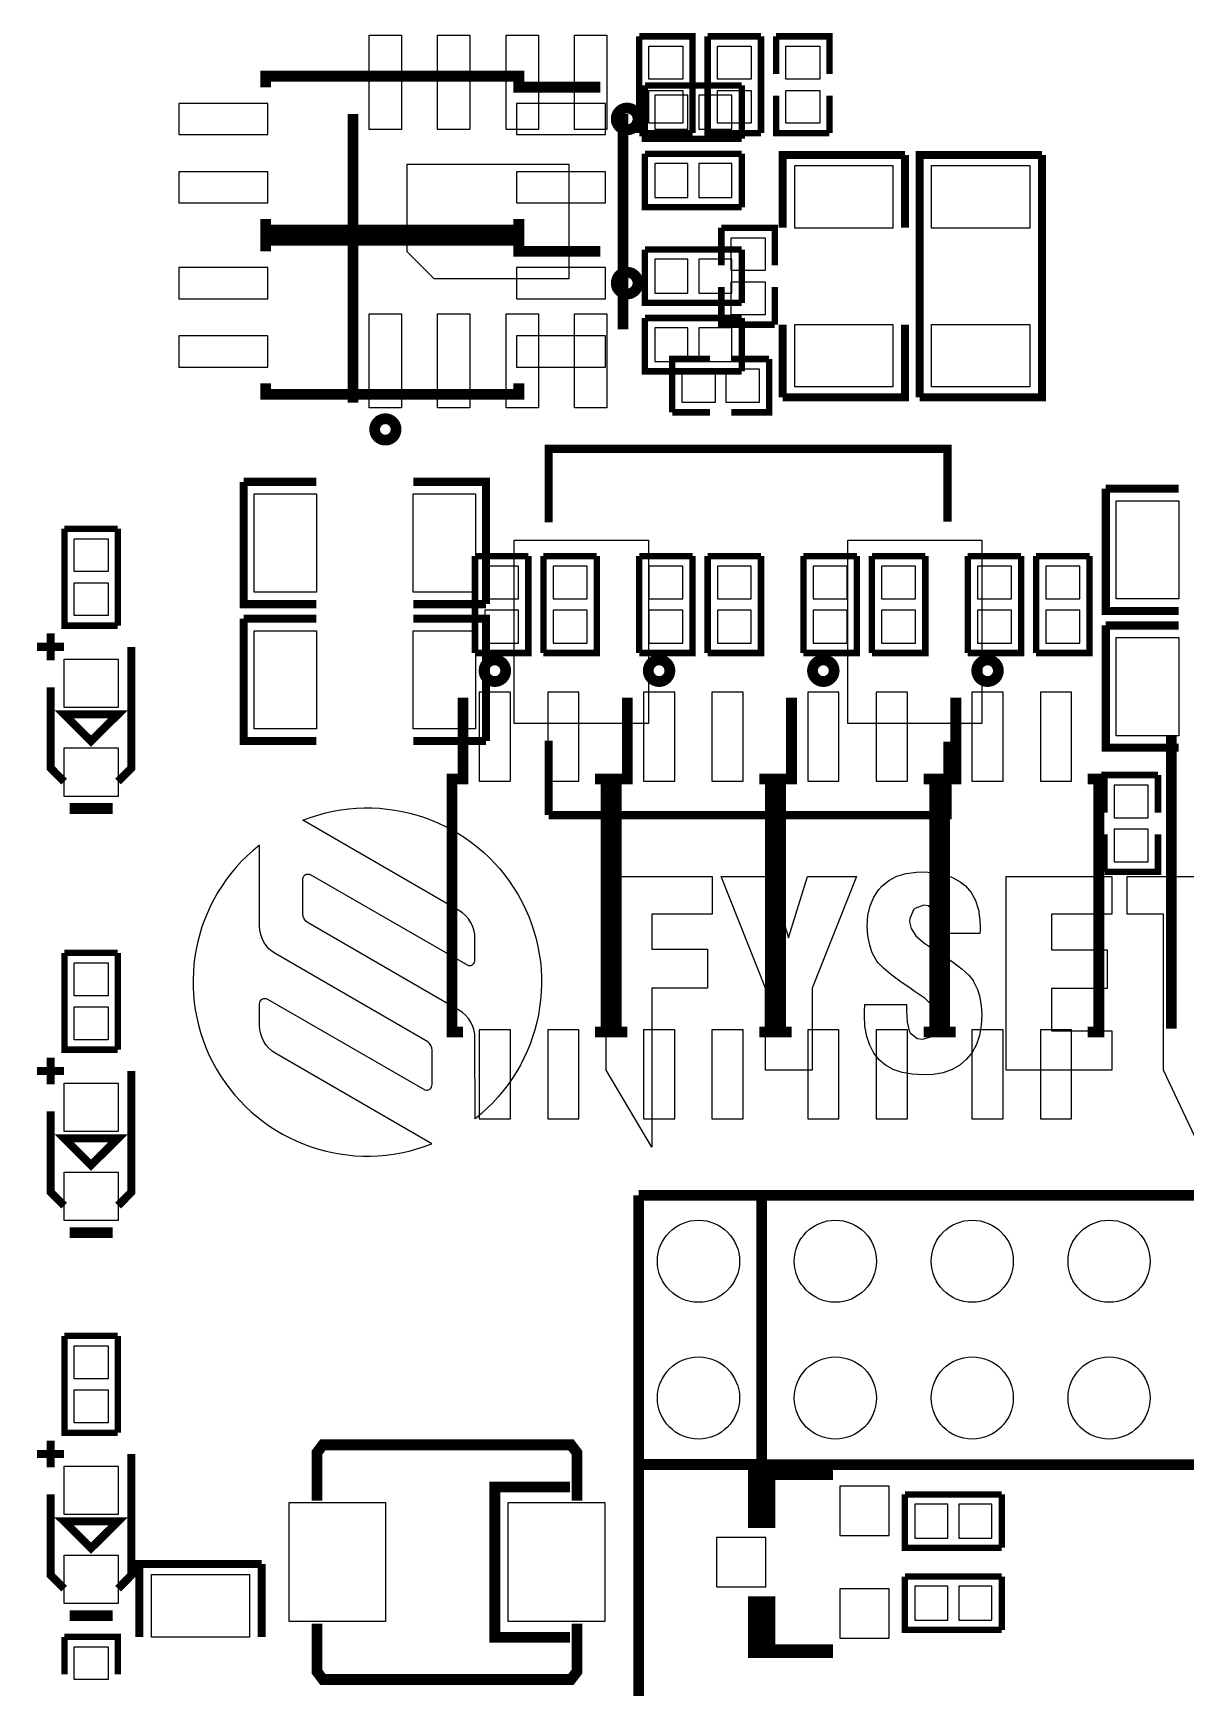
# Model space of a CAD drawing. Extents: x -23 to 189, y -20 to 117.
# Drawn here: x 24.58 to 45.97, y 40.34 to 71.06 of the extents above; entities that cross this region are included whole.
import ezdxf

# ---------------------------------------------------------------- set-up
doc = ezdxf.new("R2010")
doc.units = 0
doc.header["$MEASUREMENT"] = 0
for name, color, linetype in [('BOTTOM', 132, 'CONTINUOUS'), ('SILKSCREEN_BOTTOM', 230, 'CONTINUOUS'), ('SILKSCREEN_TOP', 7, 'CONTINUOUS'), ('TOP', 1, 'CONTINUOUS')]:
    doc.layers.add(name, color=color, linetype=linetype)

msp = doc.modelspace()

# ---------------------------------------------------------------- linework, layer by layer
at = {"layer": 'BOTTOM'}
for points in [[(28.93314, 69.17944), (28.93314, 69.75856), (27.28214, 69.75856), (27.28214, 69.17944)], [(35.20186, 69.17944), (35.20186, 69.75856), (33.55086, 69.75856), (33.55086, 69.17944)], [(36.11626, 69.91096), (36.11626, 69.28104), (36.72586, 69.28104), (36.72586, 69.91096)], [(36.93414, 69.91096), (36.93414, 69.28104), (37.54374, 69.28104), (37.54374, 69.91096)], [(36.11626, 68.64096), (36.11626, 68.01104), (36.72586, 68.01104), (36.72586, 68.64096)], [(36.93414, 68.64096), (36.93414, 68.01104), (37.54374, 68.01104), (37.54374, 68.64096)], [(28.93314, 67.90944), (28.93314, 68.48856), (27.28214, 68.48856), (27.28214, 67.90944)], [(35.20186, 67.90944), (35.20186, 68.48856), (33.55086, 68.48856), (33.55086, 67.90944)], [(28.93314, 66.13144), (28.93314, 66.71056), (27.28214, 66.71056), (27.28214, 66.13144)], [(35.20186, 66.13144), (35.20186, 66.71056), (33.55086, 66.71056), (33.55086, 66.13144)], [(36.11626, 66.86296), (36.11626, 66.23304), (36.72586, 66.23304), (36.72586, 66.86296)], [(36.93414, 66.86296), (36.93414, 66.23304), (37.54374, 66.23304), (37.54374, 66.86296)], [(36.11626, 65.59296), (36.11626, 64.96304), (36.72586, 64.96304), (36.72586, 65.59296)], [(36.93414, 65.59296), (36.93414, 64.96304), (37.54374, 64.96304), (37.54374, 65.59296)], [(28.93314, 64.86144), (28.93314, 65.44056), (27.28214, 65.44056), (27.28214, 64.86144)], [(35.20186, 64.86144), (35.20186, 65.44056), (33.55086, 65.44056), (33.55086, 64.86144)], [(32.95904, 60.55614), (33.58896, 60.55614), (33.58896, 61.16574), (32.95904, 61.16574)], [(34.22904, 60.55614), (34.85896, 60.55614), (34.85896, 61.16574), (34.22904, 61.16574)], [(36.00704, 60.55614), (36.63696, 60.55614), (36.63696, 61.16574), (36.00704, 61.16574)], [(37.27704, 60.55614), (37.90696, 60.55614), (37.90696, 61.16574), (37.27704, 61.16574)], [(39.05504, 60.55614), (39.68496, 60.55614), (39.68496, 61.16574), (39.05504, 61.16574)], [(40.32504, 60.55614), (40.95496, 60.55614), (40.95496, 61.16574), (40.32504, 61.16574)], [(42.10304, 60.55614), (42.73296, 60.55614), (42.73296, 61.16574), (42.10304, 61.16574)], [(43.37304, 60.55614), (44.00296, 60.55614), (44.00296, 61.16574), (43.37304, 61.16574)], [(32.95904, 59.73826), (33.58896, 59.73826), (33.58896, 60.34786), (32.95904, 60.34786)], [(34.22904, 59.73826), (34.85896, 59.73826), (34.85896, 60.34786), (34.22904, 60.34786)], [(36.00704, 59.73826), (36.63696, 59.73826), (36.63696, 60.34786), (36.00704, 60.34786)], [(37.27704, 59.73826), (37.90696, 59.73826), (37.90696, 60.34786), (37.27704, 60.34786)], [(39.05504, 59.73826), (39.68496, 59.73826), (39.68496, 60.34786), (39.05504, 60.34786)], [(40.32504, 59.73826), (40.95496, 59.73826), (40.95496, 60.34786), (40.32504, 60.34786)], [(42.10304, 59.73826), (42.73296, 59.73826), (42.73296, 60.34786), (42.10304, 60.34786)], [(43.37304, 59.73826), (44.00296, 59.73826), (44.00296, 60.34786), (43.37304, 60.34786)], [(33.43656, 58.82386), (32.85744, 58.82386), (32.85744, 57.17286), (33.43656, 57.17286)], [(34.70656, 58.82386), (34.12744, 58.82386), (34.12744, 57.17286), (34.70656, 57.17286)], [(36.48456, 58.82386), (35.90544, 58.82386), (35.90544, 57.17286), (36.48456, 57.17286)], [(37.75456, 58.82386), (37.17544, 58.82386), (37.17544, 57.17286), (37.75456, 57.17286)], [(39.53256, 58.82386), (38.95344, 58.82386), (38.95344, 57.17286), (39.53256, 57.17286)], [(40.80256, 58.82386), (40.22344, 58.82386), (40.22344, 57.17286), (40.80256, 57.17286)], [(42.58056, 58.82386), (42.00144, 58.82386), (42.00144, 57.17286), (42.58056, 57.17286)], [(43.85056, 58.82386), (43.27144, 58.82386), (43.27144, 57.17286), (43.85056, 57.17286)], [(45.27296, 57.10174), (44.64304, 57.10174), (44.64304, 56.49214), (45.27296, 56.49214)], [(45.27296, 56.28386), (44.64304, 56.28386), (44.64304, 55.67426), (45.27296, 55.67426)], [(33.43656, 52.55514), (32.85744, 52.55514), (32.85744, 50.90414), (33.43656, 50.90414)], [(34.70656, 52.55514), (34.12744, 52.55514), (34.12744, 50.90414), (34.70656, 50.90414)], [(36.48456, 52.55514), (35.90544, 52.55514), (35.90544, 50.90414), (36.48456, 50.90414)], [(37.75456, 52.55514), (37.17544, 52.55514), (37.17544, 50.90414), (37.75456, 50.90414)], [(39.53256, 52.55514), (38.95344, 52.55514), (38.95344, 50.90414), (39.53256, 50.90414)], [(40.80256, 52.55514), (40.22344, 52.55514), (40.22344, 50.90414), (40.80256, 50.90414)], [(42.58056, 52.55514), (42.00144, 52.55514), (42.00144, 50.90414), (42.58056, 50.90414)], [(43.85056, 52.55514), (43.27144, 52.55514), (43.27144, 50.90414), (43.85056, 50.90414)], [(40.4622, 44.0817), (39.5478, 44.0817), (39.5478, 43.1673), (40.4622, 43.1673)], [(40.94226, 43.74896), (40.94226, 43.11904), (41.55186, 43.11904), (41.55186, 43.74896)], [(41.76014, 43.74896), (41.76014, 43.11904), (42.36974, 43.11904), (42.36974, 43.74896)], [(38.1762, 43.1292), (37.2618, 43.1292), (37.2618, 42.2148), (38.1762, 42.2148)], [(40.4622, 42.1767), (39.5478, 42.1767), (39.5478, 41.2623), (40.4622, 41.2623)], [(40.94226, 42.22496), (40.94226, 41.59504), (41.55186, 41.59504), (41.55186, 42.22496)], [(41.76014, 42.22496), (41.76014, 41.59504), (42.36974, 41.59504), (42.36974, 42.22496)]]:
    msp.add_lwpolyline(points, close=True, dxfattribs=at)
for centre in [(36.92652, 48.26), (39.46652, 48.26), (42.00652, 48.26), (44.54652, 48.26), (36.92652, 45.72), (39.46652, 45.72), (42.00652, 45.72), (44.54652, 45.72)]:
    msp.add_circle(centre, 0.762, dxfattribs=at)
at = {"layer": 'SILKSCREEN_BOTTOM'}
for points, const_width in [([(35.1028, 70.05828), (33.5915, 70.05828), (33.5915, 70.26402), (28.8925, 70.26402), (28.8925, 70.05828)], 0.20066), ([(37.72916, 69.1007), (35.93084, 69.1007), (35.93084, 70.0913)], 0.11938), ([(37.72916, 70.0913), (35.93084, 70.0913)], 0.11938), ([(37.72916, 70.0913), (37.72916, 69.1007)], 0.11938), ([(37.72916, 67.8307), (35.93084, 67.8307), (35.93084, 68.8213)], 0.11938), ([(37.72916, 68.8213), (35.93084, 68.8213)], 0.11938), ([(37.72916, 68.8213), (37.72916, 67.8307)], 0.11938), ([(33.5915, 67.60972), (33.5915, 67.40398), (28.8925, 67.40398), (28.8925, 67.60972)], 0.20066), ([(35.1028, 67.01028), (33.5915, 67.01028), (33.5915, 67.21602), (28.8925, 67.21602), (28.8925, 67.01028)], 0.20066), ([(37.72916, 66.0527), (35.93084, 66.0527), (35.93084, 67.0433)], 0.11938), ([(37.72916, 67.0433), (35.93084, 67.0433)], 0.11938), ([(37.72916, 67.0433), (37.72916, 66.0527)], 0.11938), ([(37.72916, 64.7827), (35.93084, 64.7827), (35.93084, 65.7733)], 0.11938), ([(37.72916, 65.7733), (35.93084, 65.7733)], 0.11938), ([(37.72916, 65.7733), (37.72916, 64.7827)], 0.11938), ([(33.5915, 64.56172), (33.5915, 64.35598), (28.8925, 64.35598), (28.8925, 64.56172)], 0.20066), ([(33.7693, 61.35116), (33.7693, 59.55284), (32.7787, 59.55284)], 0.11938), ([(32.7787, 61.35116), (33.7693, 61.35116)], 0.11938), ([(32.7787, 61.35116), (32.7787, 59.55284)], 0.11938), ([(35.0393, 61.35116), (35.0393, 59.55284), (34.0487, 59.55284)], 0.11938), ([(34.0487, 61.35116), (35.0393, 61.35116)], 0.11938), ([(34.0487, 61.35116), (34.0487, 59.55284)], 0.11938), ([(36.8173, 61.35116), (36.8173, 59.55284), (35.8267, 59.55284)], 0.11938), ([(35.8267, 61.35116), (36.8173, 61.35116)], 0.11938), ([(35.8267, 61.35116), (35.8267, 59.55284)], 0.11938), ([(38.0873, 61.35116), (38.0873, 59.55284), (37.0967, 59.55284)], 0.11938), ([(37.0967, 61.35116), (38.0873, 61.35116)], 0.11938), ([(37.0967, 61.35116), (37.0967, 59.55284)], 0.11938), ([(39.8653, 61.35116), (39.8653, 59.55284), (38.8747, 59.55284)], 0.11938), ([(38.8747, 61.35116), (39.8653, 61.35116)], 0.11938), ([(38.8747, 61.35116), (38.8747, 59.55284)], 0.11938), ([(41.1353, 61.35116), (41.1353, 59.55284), (40.1447, 59.55284)], 0.11938), ([(40.1447, 61.35116), (41.1353, 61.35116)], 0.11938), ([(40.1447, 61.35116), (40.1447, 59.55284)], 0.11938), ([(42.9133, 61.35116), (42.9133, 59.55284), (41.9227, 59.55284)], 0.11938), ([(41.9227, 61.35116), (42.9133, 61.35116)], 0.11938), ([(41.9227, 61.35116), (41.9227, 59.55284)], 0.11938), ([(44.1833, 61.35116), (44.1833, 59.55284), (43.1927, 59.55284)], 0.11938), ([(43.1927, 61.35116), (44.1833, 61.35116)], 0.11938), ([(43.1927, 61.35116), (43.1927, 59.55284)], 0.11938), ([(32.55772, 58.7248), (32.55772, 57.2135), (32.35198, 57.2135), (32.35198, 52.5145), (32.55772, 52.5145)], 0.20066), ([(35.60572, 58.7248), (35.60572, 57.2135), (35.39998, 57.2135), (35.39998, 52.5145), (35.60572, 52.5145)], 0.20066), ([(38.65372, 58.7248), (38.65372, 57.2135), (38.44798, 57.2135), (38.44798, 52.5145), (38.65372, 52.5145)], 0.20066), ([(41.70172, 58.7248), (41.70172, 57.2135), (41.49598, 57.2135), (41.49598, 52.5145), (41.70172, 52.5145)], 0.20066), ([(45.69968, 58.02884), (45.69968, 52.58054)], 0.20066), ([(35.00628, 57.2135), (35.21202, 57.2135), (35.21202, 52.5145), (35.00628, 52.5145)], 0.20066), ([(38.05428, 57.2135), (38.26002, 57.2135), (38.26002, 52.5145), (38.05428, 52.5145)], 0.20066), ([(41.10228, 57.2135), (41.30802, 57.2135), (41.30802, 52.5145), (41.10228, 52.5145)], 0.20066), ([(44.15028, 57.2135), (44.35602, 57.2135), (44.35602, 52.5145), (44.15028, 52.5145)], 0.20066), ([(44.4627, 56.58866), (44.4627, 57.28716), (45.4533, 57.28716)], 0.11938), ([(45.4533, 56.58866), (45.4533, 57.28716)], 0.11938), ([(45.4533, 56.18734), (45.4533, 55.48884), (44.4627, 55.48884)], 0.11938), ([(44.4627, 56.18734), (44.4627, 55.48884)], 0.11938), ([(38.227, 44.323), (38.227, 43.434), (37.973, 43.434), (37.973, 44.323), (39.4208, 44.323)], 0.254), ([(42.55516, 42.9387), (40.75684, 42.9387), (40.75684, 43.9293)], 0.11938), ([(42.55516, 43.9293), (40.75684, 43.9293)], 0.11938), ([(42.55516, 43.9293), (42.55516, 42.9387)], 0.11938), ([(42.55516, 41.4147), (40.75684, 41.4147), (40.75684, 42.4053)], 0.11938), ([(42.55516, 42.4053), (40.75684, 42.4053)], 0.11938), ([(42.55516, 42.4053), (42.55516, 41.4147)], 0.11938), ([(38.227, 41.021), (38.227, 41.91), (37.973, 41.91), (37.973, 41.021), (39.4208, 41.021)], 0.254)]:
    msp.add_lwpolyline(points, dxfattribs=dict(at, const_width=const_width))
at = {"layer": 'SILKSCREEN_BOTTOM', "const_width": 0.20066}
for points in [[(35.80384, 69.469, 1), (35.39998, 69.469, 1), (35.80384, 69.469)], [(35.80384, 66.421, 1), (35.39998, 66.421, 1), (35.80384, 66.421)], [(33.34766, 59.22518, 1.000449), (32.94634, 59.22264, 0.999552), (33.34766, 59.22518)], [(36.39566, 59.22518, 1.000449), (35.99434, 59.22264, 0.999552), (36.39566, 59.22518)], [(39.44366, 59.22518, 1.000449), (39.04234, 59.22264, 0.999552), (39.44366, 59.22518)], [(42.49166, 59.22518, 1.000449), (42.09034, 59.22264, 0.999552), (42.49166, 59.22518)]]:
    msp.add_lwpolyline(points, format="xyb", dxfattribs=at)
at = {"layer": 'SILKSCREEN_TOP'}
for points, const_width in [([(36.8173, 69.20484), (36.8173, 71.00316), (35.8267, 71.00316)], 0.11938), ([(35.8267, 69.20484), (35.8267, 71.00316)], 0.11938), ([(37.0967, 71.00316), (37.0967, 69.20484), (38.0873, 69.20484)], 0.11938), ([(38.0873, 71.00316), (37.0967, 71.00316)], 0.11938), ([(38.0873, 71.00316), (38.0873, 69.20484)], 0.11938), ([(39.3573, 70.30466), (39.3573, 71.00316), (38.3667, 71.00316)], 0.11938), ([(38.3667, 70.30466), (38.3667, 71.00316)], 0.11938), ([(38.3667, 69.90334), (38.3667, 69.20484), (39.3573, 69.20484)], 0.11938), ([(39.3573, 69.90334), (39.3573, 69.20484)], 0.11938), ([(30.51556, 64.20358), (30.51556, 69.56298)], 0.20066), ([(35.52444, 65.56502), (35.52444, 69.56298)], 0.20066), ([(35.8267, 69.20484), (36.8173, 69.20484)], 0.11938), ([(38.48862, 67.44716), (38.48862, 68.79844), (40.75938, 68.79844)], 0.14986), ([(40.75938, 67.44716), (40.75938, 68.79844)], 0.14986), ([(41.02862, 64.29756), (41.02862, 68.79844), (43.29938, 68.79844)], 0.14986), ([(43.29938, 68.79844), (43.29938, 64.29756), (41.02862, 64.29756)], 0.14986), ([(38.3413, 66.74866), (38.3413, 67.44716), (37.3507, 67.44716)], 0.11938), ([(37.3507, 66.74866), (37.3507, 67.44716)], 0.11938), ([(37.3507, 66.34734), (37.3507, 65.64884), (38.3413, 65.64884)], 0.11938), ([(38.3413, 66.34734), (38.3413, 65.64884)], 0.11938), ([(40.75938, 65.64884), (40.75938, 64.29756), (38.48862, 64.29756)], 0.14986), ([(38.48862, 65.64884), (38.48862, 64.29756)], 0.14986), ([(37.13734, 65.0113), (36.43884, 65.0113), (36.43884, 64.0207)], 0.11938), ([(37.53866, 64.0207), (38.23716, 64.0207), (38.23716, 65.0113)], 0.11938), ([(37.53866, 65.0113), (38.23716, 65.0113)], 0.11938), ([(37.13734, 64.0207), (36.43884, 64.0207)], 0.11938), ([(41.54678, 61.99378), (41.54678, 63.34506), (34.14522, 63.34506), (34.14522, 61.976)], 0.1524), ([(29.83484, 60.45962), (28.48356, 60.45962), (28.48356, 62.73038)], 0.14986), ([(29.83484, 62.73038), (28.48356, 62.73038)], 0.14986), ([(31.63316, 62.73038), (32.98444, 62.73038), (32.98444, 60.45962)], 0.14986), ([(45.83684, 60.33262), (44.48556, 60.33262), (44.48556, 62.60338)], 0.14986), ([(45.83684, 62.60338), (44.48556, 62.60338)], 0.14986), ([(25.1587, 61.85916), (25.1587, 60.06084), (26.1493, 60.06084)], 0.11938), ([(26.1493, 61.85916), (25.1587, 61.85916)], 0.11938), ([(26.1493, 61.85916), (26.1493, 60.06084)], 0.11938), ([(31.63316, 60.45962), (32.98444, 60.45962)], 0.14986), ([(29.83484, 57.91962), (28.48356, 57.91962), (28.48356, 60.19038)], 0.14986), ([(29.83484, 60.19038), (28.48356, 60.19038)], 0.14986), ([(31.63316, 60.19038), (32.98444, 60.19038), (32.98444, 57.91962)], 0.14986), ([(24.9047, 59.41568), (24.9047, 59.91606)], 0.14986), ([(45.83684, 57.79262), (44.48556, 57.79262), (44.48556, 60.06338)], 0.14986), ([(45.83684, 60.06338), (44.48556, 60.06338)], 0.14986), ([(25.15362, 59.66714), (24.65324, 59.66714)], 0.14986), ([(26.4033, 59.66714), (26.4033, 57.4167), (26.15438, 57.16524)], 0.14986), ([(25.15362, 57.16524), (24.9047, 57.4167), (24.9047, 58.9153)], 0.14986), ([(25.654, 57.91708), (25.15362, 58.41492), (26.15438, 58.41492), (25.654, 57.91708)], 0.14986), ([(31.63316, 57.91962), (32.98444, 57.91962)], 0.14986), ([(34.14522, 57.92724), (34.14522, 56.54294)], 0.1524), ([(34.14522, 56.54294), (41.54678, 56.54294), (41.54678, 57.90692)], 0.1524), ([(26.05278, 56.66486), (25.25522, 56.66486)], 0.20066), ([(25.1587, 53.98516), (25.1587, 52.18684), (26.1493, 52.18684)], 0.11938), ([(26.1493, 53.98516), (25.1587, 53.98516)], 0.11938), ([(26.1493, 53.98516), (26.1493, 52.18684)], 0.11938), ([(24.9047, 51.54168), (24.9047, 52.04206)], 0.14986), ([(25.15362, 51.79314), (24.65324, 51.79314)], 0.14986), ([(26.4033, 51.79314), (26.4033, 49.5427), (26.15438, 49.29124)], 0.14986), ([(25.15362, 49.29124), (24.9047, 49.5427), (24.9047, 51.0413)], 0.14986), ([(25.654, 50.04308), (25.15362, 50.54092), (26.15438, 50.54092), (25.654, 50.04308)], 0.14986), ([(35.814, 18.542), (35.81654, 49.48174)], 0.20066), ([(35.81654, 49.48174), (55.8165, 49.48174)], 0.20066), ([(38.09746, 44.48302), (38.09746, 49.48174)], 0.20066), ([(26.05278, 48.79086), (25.25522, 48.79086)], 0.20066), ([(25.1587, 46.87316), (25.1587, 45.07484), (26.1493, 45.07484)], 0.11938), ([(26.1493, 46.87316), (25.1587, 46.87316)], 0.11938), ([(26.1493, 46.87316), (26.1493, 45.07484)], 0.11938), ([(24.9047, 44.42968), (24.9047, 44.93006)], 0.14986), ([(29.845, 43.815), (29.845, 44.704), (29.95676, 44.85132), (34.55924, 44.85132), (34.671, 44.704), (34.671, 43.815)], 0.20066), ([(25.15362, 44.68114), (24.65324, 44.68114)], 0.14986), ([(26.4033, 44.68114), (26.4033, 42.4307), (26.15438, 42.17924)], 0.14986), ([(25.15362, 42.17924), (24.9047, 42.4307), (24.9047, 43.9293)], 0.14986), ([(34.544, 41.275), (33.147, 41.275), (33.147, 44.069), (34.544, 44.069)], 0.20066), ([(25.654, 42.93108), (25.15362, 43.42892), (26.15438, 43.42892), (25.654, 42.93108)], 0.14986), ([(26.55062, 41.28516), (26.55062, 42.63644), (28.82138, 42.63644)], 0.14986), ([(28.82138, 41.28516), (28.82138, 42.63644)], 0.14986), ([(26.05278, 41.67886), (25.25522, 41.67886)], 0.20066), ([(29.845, 41.529), (29.845, 40.64), (29.95676, 40.49268), (34.55924, 40.49268), (34.671, 40.64), (34.671, 41.529)], 0.20066), ([(26.1493, 40.58666), (26.1493, 41.28516), (25.1587, 41.28516)], 0.11938), ([(25.1587, 40.58666), (25.1587, 41.28516)], 0.11938)]:
    msp.add_lwpolyline(points, dxfattribs=dict(at, const_width=const_width))
at = {"layer": 'SILKSCREEN_TOP', "const_width": 0.20066}
msp.add_lwpolyline([(31.31312, 63.7032, 0.997631), (30.91688, 63.70574, 1.002375), (31.31312, 63.7032)], format="xyb", dxfattribs=at)
at = {"layer": 'SILKSCREEN_TOP'}
for points in [[(32.78124, 50.90414), (32.7787, 52.40528, 0.268384), (32.47898, 52.92344), (29.6799, 54.54142, -0.266412), (29.58084, 54.71414), (29.58084, 55.34914, -0.572947), (29.72816, 55.4355), (29.7307, 55.4355), (32.63138, 53.76164, 0.572947), (32.7787, 53.848), (32.7787, 54.2544, 0.268384), (32.47898, 54.77256), (29.58084, 56.44642, -0.865628)], [(31.84652, 51.44008, 0.519594), (31.98114, 51.53914), (31.98114, 52.17414, 0.229418), (31.9024, 52.33162), (29.08046, 53.96484, -0.268384), (28.78074, 54.483), (28.7782, 55.98414, 0.865628), (31.9786, 50.44186), (29.08046, 52.11572), (29.08046, 52.11826, -0.268384), (28.78074, 52.63642), (28.78074, 53.04028, -0.57789), (28.9306, 53.12664)]]:
    msp.add_lwpolyline(points, format="xyb", close=True, dxfattribs=at)
for points in [[(35.21456, 51.80584), (35.21456, 55.40502), (37.17798, 55.40502), (37.17798, 54.70652), (36.06038, 54.70652), (36.06038, 54.0512), (37.09416, 54.0512), (37.09416, 53.3273), (36.06038, 53.3273), (36.06038, 50.37836)], [(39.03472, 51.80584), (38.17112, 51.80584), (38.17112, 53.32984), (37.34562, 55.40502), (38.24986, 55.40502), (38.5953, 54.26456), (38.94836, 55.40502), (39.86022, 55.40502), (39.03472, 53.32984)], [(42.08272, 52.28336), (42.00398, 52.13604), (41.90238, 52.00904), (41.77792, 51.90236), (41.63314, 51.82108), (41.4655, 51.76012), (41.28262, 51.7271), (41.10228, 51.71948), (40.89146, 51.72964), (40.7035, 51.7652), (40.5384, 51.82108), (40.3987, 51.90236), (40.28186, 51.99888), (40.1828, 52.1208), (40.10406, 52.26812), (40.05072, 52.43322), (40.01516, 52.62372), (40.005, 52.82946), (40.00754, 52.90312), (40.01516, 53.02504), (40.78732, 53.02504), (40.78732, 52.9209), (40.80002, 52.69992), (40.83812, 52.5399), (40.8559, 52.5018), (40.9829, 52.39512), (41.09212, 52.37988), (41.25976, 52.43322), (41.30294, 52.47386), (41.37152, 52.62626), (41.38168, 52.72532), (41.3512, 52.86502), (41.26992, 53.00218), (41.13022, 53.1368), (41.00322, 53.2257), (40.91178, 53.2892), (40.87114, 53.3146), (40.66032, 53.46192), (40.49268, 53.58892), (40.35806, 53.69814), (40.26916, 53.79466), (40.23868, 53.83022), (40.15232, 53.9877), (40.10406, 54.12486), (40.0685, 54.30012), (40.05834, 54.48046), (40.07104, 54.68112), (40.11168, 54.85892), (40.17772, 55.01894), (40.2717, 55.15864), (40.33012, 55.22214), (40.45966, 55.32628), (40.60952, 55.40756), (40.7797, 55.45836), (40.9702, 55.4863), (41.0845, 55.49138), (41.29024, 55.47868), (41.4782, 55.44566), (41.6433, 55.38724), (41.78554, 55.30596), (41.87952, 55.22722), (41.98366, 55.10276), (42.06494, 54.95544), (42.12082, 54.78526), (42.14622, 54.59476), (42.15384, 54.46268), (42.1513, 54.40426), (42.14876, 54.34584), (41.39438, 54.34584), (41.39438, 54.38902), (41.3766, 54.59476), (41.32326, 54.74716), (41.18864, 54.85638), (41.10736, 54.86908), (40.93972, 54.81066), (40.91432, 54.78526), (40.84828, 54.62524), (40.84066, 54.5592), (40.87368, 54.43474), (40.96258, 54.30266), (41.1099, 54.17058), (41.25468, 54.07152), (41.36898, 53.99786), (41.45788, 53.93944), (41.65854, 53.80736), (41.81856, 53.6829), (41.94048, 53.57114), (42.0243, 53.46954), (42.0243, 53.467), (42.10558, 53.30444), (42.14368, 53.1876), (42.17416, 53.0098), (42.18178, 52.84216), (42.17162, 52.63642), (42.1386, 52.451)], [(44.59478, 51.80584), (42.63644, 51.80584), (42.63644, 55.40502), (44.59478, 55.40502), (44.59478, 54.70652), (43.47464, 54.70652), (43.47464, 54.04358), (44.50842, 54.04358), (44.50842, 53.32222), (43.47464, 53.32222), (43.47464, 52.53736), (44.59478, 52.53736)], [(47.10684, 55.40502), (47.10684, 54.70652), (46.39818, 54.70652), (46.39818, 50.0253), (45.5549, 51.80584), (45.5549, 54.70652), (44.88434, 54.70652), (44.88434, 55.40502)]]:
    msp.add_lwpolyline(points, close=True, dxfattribs=at)
msp.add_lwpolyline([(55.8165, 44.48302, 0.20066, 0.20066, 0), (38.09746, 44.48302, 0.2032, 0.2032, 0), (35.81654, 44.48302, 0.2032, 0.2032, 0)], format="xyseb", dxfattribs=at)
at = {"layer": 'TOP'}
for points in [[(31.41472, 69.27469), (30.81528, 69.27469), (30.81528, 71.02475), (31.41472, 71.02475)], [(32.68472, 69.27469), (32.08528, 69.27469), (32.08528, 71.02475), (32.68472, 71.02475)], [(33.95472, 69.27469), (33.35528, 69.27469), (33.35528, 71.02475), (33.95472, 71.02475)], [(35.22472, 69.27469), (34.62528, 69.27469), (34.62528, 71.02475), (35.22472, 71.02475)], [(36.00704, 70.81774), (36.63696, 70.81774), (36.63696, 70.20814), (36.00704, 70.20814)], [(37.90696, 70.20814), (37.27704, 70.20814), (37.27704, 70.81774), (37.90696, 70.81774)], [(38.54704, 70.81774), (39.17696, 70.81774), (39.17696, 70.20814), (38.54704, 70.20814)], [(36.00704, 69.99986), (36.63696, 69.99986), (36.63696, 69.39026), (36.00704, 69.39026)], [(37.90696, 69.39026), (37.27704, 69.39026), (37.27704, 69.99986), (37.90696, 69.99986)], [(38.54704, 69.99986), (39.17696, 69.99986), (39.17696, 69.39026), (38.54704, 69.39026)], [(34.52114, 66.49974), (32.01924, 66.49974), (31.51886, 67.00012), (31.51886, 68.62826), (34.52114, 68.62826)], [(40.53459, 67.44335), (38.71341, 67.44335), (38.71341, 68.60413), (40.53459, 68.60413)], [(43.07459, 67.44335), (41.25341, 67.44335), (41.25341, 68.60413), (43.07459, 68.60413)], [(38.16096, 66.65214), (37.53104, 66.65214), (37.53104, 67.26174), (38.16096, 67.26174)], [(38.16096, 65.83426), (37.53104, 65.83426), (37.53104, 66.44386), (38.16096, 66.44386)], [(31.41472, 64.10325), (30.81528, 64.10325), (30.81528, 65.85331), (31.41472, 65.85331)], [(32.68472, 64.10325), (32.08528, 64.10325), (32.08528, 65.85331), (32.68472, 65.85331)], [(33.95472, 64.10325), (33.35528, 64.10325), (33.35528, 65.85331), (33.95472, 65.85331)], [(35.22472, 64.10325), (34.62528, 64.10325), (34.62528, 65.85331), (35.22472, 65.85331)], [(40.53459, 64.49187), (38.71341, 64.49187), (38.71341, 65.65265), (40.53459, 65.65265)], [(43.07459, 64.49187), (41.25341, 64.49187), (41.25341, 65.65265), (43.07459, 65.65265)], [(37.23386, 64.83096), (37.23386, 64.20104), (36.62426, 64.20104), (36.62426, 64.83096)], [(38.05174, 64.83096), (38.05174, 64.20104), (37.44214, 64.20104), (37.44214, 64.83096)], [(29.83865, 62.50559), (29.83865, 60.68441), (28.67787, 60.68441), (28.67787, 62.50559)], [(32.79013, 62.50559), (32.79013, 60.68441), (31.62935, 60.68441), (31.62935, 62.50559)], [(45.84065, 62.37859), (45.84065, 60.55741), (44.67987, 60.55741), (44.67987, 62.37859)], [(25.96896, 61.06414), (25.33904, 61.06414), (25.33904, 61.67374), (25.96896, 61.67374)], [(33.50768, 58.2422), (33.50768, 61.6458), (35.99688, 61.6458), (35.99688, 58.2422)], [(39.69512, 58.2422), (39.69512, 61.6458), (42.18432, 61.6458), (42.18432, 58.2422)], [(25.96896, 60.24626), (25.33904, 60.24626), (25.33904, 60.85586), (25.96896, 60.85586)], [(29.83865, 59.96559), (29.83865, 58.14441), (28.67787, 58.14441), (28.67787, 59.96559)], [(32.79013, 59.96559), (32.79013, 58.14441), (31.62935, 58.14441), (31.62935, 59.96559)], [(45.84065, 59.83859), (45.84065, 58.01741), (44.67987, 58.01741), (44.67987, 59.83859)], [(25.15362, 59.44108), (26.15438, 59.44108), (26.15438, 58.54192), (25.15362, 58.54192)], [(26.15438, 56.89092), (25.15362, 56.89092), (25.15362, 57.79008), (26.15438, 57.79008)], [(25.96896, 53.19014), (25.33904, 53.19014), (25.33904, 53.79974), (25.96896, 53.79974)], [(25.96896, 52.37226), (25.33904, 52.37226), (25.33904, 52.98186), (25.96896, 52.98186)], [(25.15362, 51.56708), (26.15438, 51.56708), (26.15438, 50.66792), (25.15362, 50.66792)], [(26.15438, 49.01692), (25.15362, 49.01692), (25.15362, 49.91608), (26.15438, 49.91608)], [(25.96896, 46.07814), (25.33904, 46.07814), (25.33904, 46.68774), (25.96896, 46.68774)], [(25.96896, 45.26026), (25.33904, 45.26026), (25.33904, 45.86986), (25.96896, 45.86986)], [(25.15362, 44.45508), (26.15438, 44.45508), (26.15438, 43.55592), (25.15362, 43.55592)], [(31.11881, 43.7769), (31.11881, 41.5671), (29.32811, 41.5671), (29.32811, 43.7769)], [(35.18789, 43.7769), (35.18789, 41.5671), (33.39719, 41.5671), (33.39719, 43.7769)], [(26.15438, 41.90492), (25.15362, 41.90492), (25.15362, 42.80408), (26.15438, 42.80408)], [(26.77541, 42.44213), (28.59659, 42.44213), (28.59659, 41.28135), (26.77541, 41.28135)], [(25.33904, 41.09974), (25.96896, 41.09974), (25.96896, 40.49014), (25.33904, 40.49014)]]:
    msp.add_lwpolyline(points, close=True, dxfattribs=at)
for centre in [(36.92652, 48.26), (39.46652, 48.26), (42.00652, 48.26), (44.54652, 48.26), (36.92652, 45.72), (39.46652, 45.72), (42.00652, 45.72), (44.54652, 45.72)]:
    msp.add_circle(centre, 0.762, dxfattribs=at)

doc.saveas('drawing.dxf')
